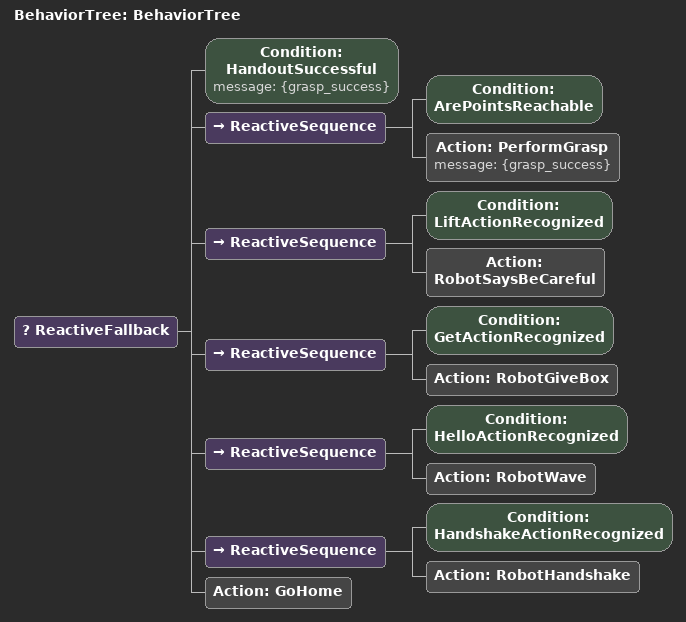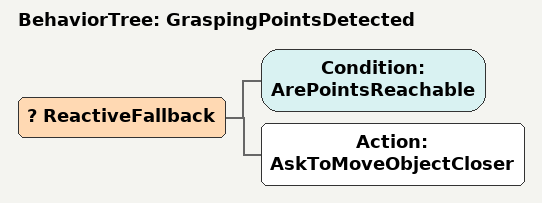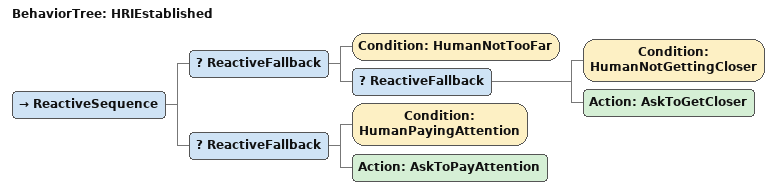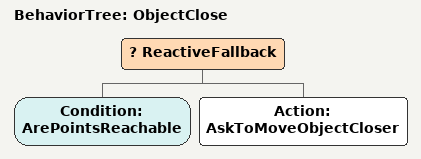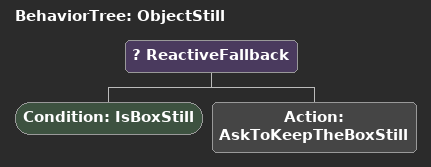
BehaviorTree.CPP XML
<?xml version="1.0"?>
<root main_tree_to_execute="BehaviorTree">
    <BehaviorTree ID="BehaviorTree">
        <ReactiveFallback>
            <Condition ID="HandoutSuccessful" message="{grasp_success}"/>
            <ReactiveSequence>
                <Condition ID="ArePointsReachable"/>
                <Action ID="PerformGrasp" message="{grasp_success}"/>
            </ReactiveSequence>
            <ReactiveSequence>
                <Condition ID="LiftActionRecognized"/>
                <Action ID="RobotSaysBeCareful"/>
            </ReactiveSequence>
            <ReactiveSequence>
                <Condition ID="GetActionRecognized"/>
                <Action ID="RobotGiveBox"/>
            </ReactiveSequence>
            <ReactiveSequence>
                <Condition ID="HelloActionRecognized"/>
                <Action ID="RobotWave"/>
            </ReactiveSequence>
            <ReactiveSequence>
                <Condition ID="HandshakeActionRecognized"/>
                <Action ID="RobotHandshake"/>
            </ReactiveSequence>
            <Action ID="GoHome"/>
        </ReactiveFallback>
    </BehaviorTree>
    <BehaviorTree ID="GraspingPointsDetected">
        <ReactiveFallback>
            <Condition ID="ArePointsReachable"/>
            <Action ID="AskToMoveObjectCloser"/>
        </ReactiveFallback>
    </BehaviorTree>
    <BehaviorTree ID="HRIEstablished">
        <ReactiveSequence>
            <ReactiveFallback>
                <Condition ID="HumanNotTooFar"/>
                <ReactiveFallback>
                    <Condition ID="HumanNotGettingCloser"/>
                    <Action ID="AskToGetCloser"/>
                </ReactiveFallback>
            </ReactiveFallback>
            <ReactiveFallback>
                <Condition ID="HumanPayingAttention"/>
                <Action ID="AskToPayAttention"/>
            </ReactiveFallback>
        </ReactiveSequence>
    </BehaviorTree>
    <BehaviorTree ID="ObjectClose">
        <ReactiveFallback>
            <Condition ID="ArePointsReachable"/>
            <Action ID="AskToMoveObjectCloser"/>
        </ReactiveFallback>
    </BehaviorTree>
    <BehaviorTree ID="ObjectStill">
        <ReactiveFallback>
            <Condition ID="IsBoxStill"/>
            <Action ID="AskToKeepTheBoxStill"/>
        </ReactiveFallback>
    </BehaviorTree>
</root>
